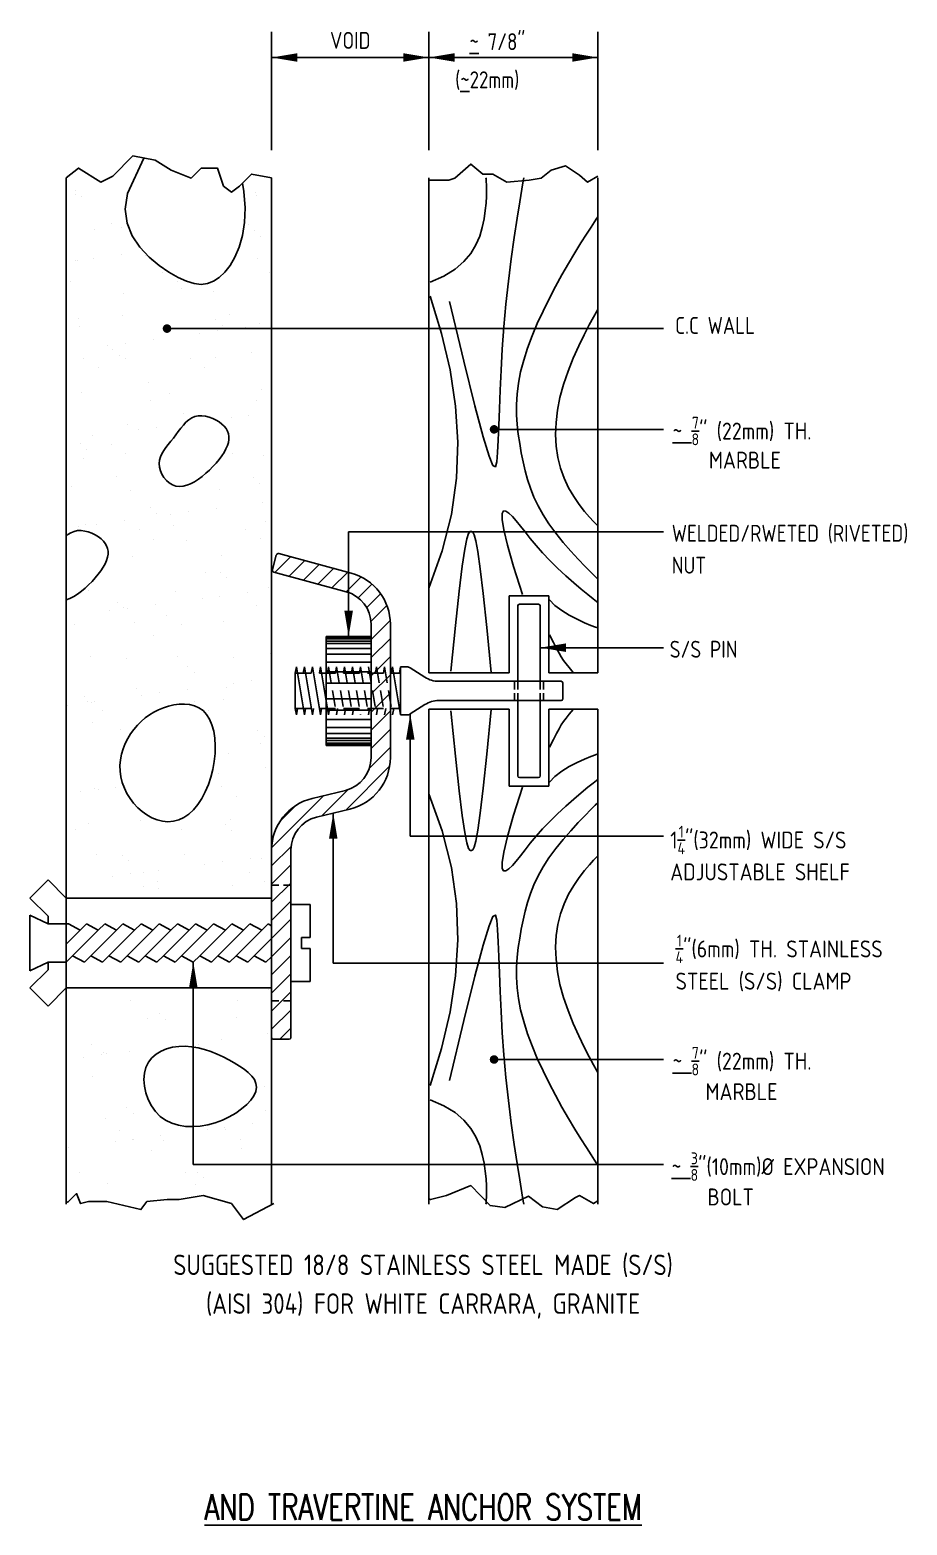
# Model space of a CAD drawing. Header units: inches. Extents: x 62745 to 64469, y 7520 to 8963.
# Drawn here: x 62955.8 to 63160.8, y 7894.1 to 8243.7 of the extents above; entities that cross this region are included whole.
import ezdxf
from ezdxf.enums import TextEntityAlignment as Align

# ---------------------------------------------------------------- set-up
doc = ezdxf.new("R2010")
doc.units = ezdxf.units.IN
doc.header["$MEASUREMENT"] = 0
doc.linetypes.add('HIDDEN', pattern=[0.375, 0.25, -0.125])
for name, color, linetype in [('2', 2, 'Continuous'), ('DIML', 1, 'Continuous'), ('ELEVATION', 2, 'Continuous'), ('HATCH', 253, 'Continuous'), ('miscllenious', 1, 'Continuous'), ('SECTION', 3, 'Continuous'), ('T3', 3, 'Continuous'), ('TETIL TEX', 4, 'Continuous'), ('TEXT3', 4, 'Continuous')]:
    doc.layers.add(name, color=color, linetype=linetype)
doc.styles.add('1', font='archquik.shx', dxfattribs={"height": 48})
doc.styles.add('ROMANS', font='simplex.shx', dxfattribs={"width": 0.75})

# ---------------------------------------------------------------- blocks, each defined once
blk = doc.blocks.new('*X1043')
at = {"color": 0}
for p, q in [((432.88, 901.94), (432.88, 901.94)), ((432.8, 900.95), (432.8, 900.95)), ((434.36, 900.59), (434.36, 900.59)), ((474.87, 901.63), (474.87, 901.63)), ((475.09, 900.73), (475.09, 900.73)), ((437.41, 892.9), (437.41, 892.9)), ((441.32, 894.21), (441.32, 894.21)), ((443.62, 893.44), (443.62, 893.44)), ((473.33, 893.94), (473.33, 893.94)), ((474.8, 892.59), (474.8, 892.59)), ((476.03, 891.2), (476.03, 891.2)), ((432.96, 885.53), (432.96, 885.53)), ((433.3, 885.53), (433.3, 885.53)), ((437.12, 886.08), (437.12, 886.08)), ((443.63, 886.93), (443.63, 886.93)), ((449.28, 886.92), (449.28, 886.92)), ((450.75, 885.57), (450.75, 885.57)), ((475.38, 886.21), (475.38, 886.21)), ((453.27, 882.8), (453.27, 882.8)), ((478.18, 882.85), (478.18, 882.85)), ((431.73, 880.61), (431.73, 880.61)), ((444.12, 878.03), (444.12, 878.03)), ((456.64, 880.65), (456.64, 880.65)), ((457.71, 879.19), (457.71, 879.19)), ((465.06, 878.3), (465.06, 878.3)), ((433.66, 872.17), (433.66, 872.17)), ((443.87, 872.87), (443.87, 872.87)), ((465.67, 871.89), (465.67, 871.89)), ((467.15, 870.54), (467.15, 870.54)), ((468.79, 872.92), (468.79, 872.92)), ((475.88, 870.8), (475.88, 870.8)), ((433.81, 870.12), (433.81, 870.12)), ((451, 867.19), (451, 867.19)), ((454.27, 870.02), (454.27, 870.02)), ((461.87, 868.62), (461.87, 868.62)), ((466.03, 869.17), (466.03, 869.17)), ((472.54, 870.03), (472.54, 870.03)), ((440.34, 865.79), (440.34, 865.79)), ((441.63, 864.87), (441.63, 864.87)), ((443.1, 863.52), (443.1, 863.52)), ((444.5, 866.33), (444.5, 866.33)), ((474.11, 864.16), (474.11, 864.16)), ((434.82, 862.72), (434.82, 862.72)), ((438.19, 860.57), (438.19, 860.57)), ((444.63, 862.62), (444.63, 862.62)), ((459.73, 862.77), (459.73, 862.77)), ((463.1, 860.62), (463.1, 860.62)), ((465.57, 862.88), (465.57, 862.88)), ((450.06, 857.14), (450.06, 857.14)), ((434.31, 854.7), (434.31, 854.7)), ((454.78, 854.6), (454.78, 854.6)), ((476.38, 855.38), (476.38, 855.38)), ((450.34, 852.84), (450.34, 852.84)), ((458.02, 849.85), (458.02, 849.85)), ((475.25, 852.88), (475.25, 852.88)), ((445.13, 847.2), (445.13, 847.2)), ((447.71, 846.04), (447.71, 846.04)), ((451.88, 846.59), (451.88, 846.59)), ((459.5, 848.5), (459.5, 848.5)), ((469.25, 848.88), (469.25, 848.88)), ((473.41, 849.43), (473.41, 849.43)), ((433.97, 842.82), (433.97, 842.82)), ((436.85, 844.61), (436.85, 844.61)), ((441.28, 842.69), (441.28, 842.69)), ((434.82, 839.29), (434.82, 839.29)), ((435.45, 841.47), (435.45, 841.47)), ((444.65, 840.54), (444.65, 840.54)), ((469.56, 840.59), (469.56, 840.59)), ((476.89, 839.97), (476.89, 839.97)), ((431.88, 832.76), (431.88, 832.76)), ((442.41, 835.1), (442.41, 835.1)), ((456.8, 832.8), (456.8, 832.8)), ((466.57, 832.05), (466.57, 832.05)), ((474.42, 834.82), (474.42, 834.82)), ((475.89, 833.47), (475.89, 833.47)), ((445.63, 831.79), (445.63, 831.79)), ((476.62, 829.14), (476.62, 829.14)), ((450.37, 827.8), (450.37, 827.8)), ((451.85, 826.45), (451.85, 826.45)), ((455.09, 826.3), (455.09, 826.3)), ((459.25, 826.85), (459.25, 826.85)), ((465.76, 827.71), (465.76, 827.71)), ((433.55, 823.47), (433.55, 823.47)), ((435.32, 823.87), (435.32, 823.87)), ((437.72, 824.02), (437.72, 824.02)), ((444.22, 824.87), (444.22, 824.87)), ((447.74, 822.66), (447.74, 822.66)), ((455.78, 823.77), (455.78, 823.77)), ((472.65, 822.7), (472.65, 822.7)), ((477.39, 824.55), (477.39, 824.55)), ((451.11, 820.51), (451.11, 820.51)), ((458.81, 820.07), (458.81, 820.07)), ((476.03, 820.55), (476.03, 820.55)), ((446.14, 816.37), (446.14, 816.37)), ((467.08, 816.64), (467.08, 816.64)), ((463.26, 812.77), (463.26, 812.77)), ((466.77, 812.77), (466.77, 812.77)), ((468.24, 811.42), (468.24, 811.42)), ((435.82, 808.46), (435.82, 808.46)), ((456.29, 808.36), (456.29, 808.36)), ((473.13, 807.96), (473.13, 807.96)), ((477.9, 809.14), (477.9, 809.14)), ((442.72, 805.75), (442.72, 805.75)), ((444.19, 804.4), (444.19, 804.4)), ((445.09, 804.27), (445.09, 804.27)), ((451.6, 805.13), (451.6, 805.13)), ((462.46, 806.56), (462.46, 806.56)), ((466.63, 807.11), (466.63, 807.11)), ((475.2, 805.05), (475.2, 805.05)), ((440.93, 803.72), (440.93, 803.72)), ((446.64, 800.96), (446.64, 800.96)), ((454.2, 802.63), (454.2, 802.63)), ((467.58, 801.22), (467.58, 801.22)), ((432.66, 800.43), (432.66, 800.43)), ((451.15, 798.02), (451.15, 798.02)), ((457.57, 800.48), (457.57, 800.48)), ((478.4, 793.72), (478.4, 793.72)), ((436.33, 793.04), (436.33, 793.04)), ((444.81, 792.69), (444.81, 792.69)), ((456.79, 792.94), (456.79, 792.94)), ((459.12, 790.73), (459.12, 790.73)), ((469.72, 792.74), (469.72, 792.74)), ((460.59, 789.38), (460.59, 789.38)), ((469.84, 786.82), (469.84, 786.82)), ((474, 787.37), (474, 787.37)), ((435.07, 783.71), (435.07, 783.71)), ((447.15, 785.54), (447.15, 785.54)), ((448.31, 783.98), (448.31, 783.98)), ((452.47, 784.53), (452.47, 784.53)), ((458.97, 785.39), (458.97, 785.39)), ((468.09, 785.81), (468.09, 785.81)), ((430.93, 781.7), (430.93, 781.7)), ((435.75, 782.55), (435.75, 782.55)), ((436.54, 782.36), (436.54, 782.36)), ((437.44, 782.55), (437.44, 782.55)), ((439.12, 780.4), (439.12, 780.4)), ((460.66, 782.59), (460.66, 782.59)), ((464.03, 780.44), (464.03, 780.44)), ((467.55, 783), (467.55, 783)), ((436.83, 777.63), (436.83, 777.63)), ((443.5, 775.98), (443.5, 775.98)), ((475.51, 775.7), (475.51, 775.7)), ((476.18, 772.71), (476.18, 772.71)), ((476.99, 774.35), (476.99, 774.35)), ((468.59, 770.39), (468.59, 770.39)), ((466.35, 765.64), (466.35, 765.64)), ((477.22, 767.08), (477.22, 767.08)), ((437.34, 762.21), (437.34, 762.21)), ((442.21, 762.51), (442.21, 762.51)), ((467.12, 762.56), (467.12, 762.56)), ((434.15, 761.41), (434.15, 761.41)), ((438.31, 761.95), (438.31, 761.95)), ((470.5, 760.41), (470.5, 760.41)), ((432.81, 752.58), (432.81, 752.58)), ((435.85, 753.93), (435.85, 753.93)), ((448.15, 754.71), (448.15, 754.71)), ((457.73, 752.63), (457.73, 752.63)), ((467.86, 753.66), (467.86, 753.66)), ((469.09, 754.98), (469.09, 754.98)), ((469.34, 752.31), (469.34, 752.31)), ((437.84, 746.8), (437.84, 746.8)), ((443.81, 746.64), (443.81, 746.64)), ((445.29, 745.28), (445.29, 745.28)), ((458.3, 746.7), (458.3, 746.7)), ((467.22, 745.05), (467.22, 745.05)), ((473.72, 745.9), (473.72, 745.9)), ((476.3, 745.93), (476.3, 745.93)), ((441.52, 741.66), (441.52, 741.66)), ((445.69, 742.21), (445.69, 742.21)), ((448.67, 742.48), (448.67, 742.48)), ((452.19, 743.07), (452.19, 743.07)), ((463.06, 744.5), (463.06, 744.5)), ((473.58, 742.53), (473.58, 742.53)), ((448.66, 739.3), (448.66, 739.3)), ((452.04, 740.33), (452.04, 740.33)), ((452.25, 738.91), (452.25, 738.91)), ((469.6, 739.57), (469.6, 739.57)), ((476.96, 740.38), (476.96, 740.38))]:
    blk.add_line(p, q, dxfattribs=at)
blk = doc.blocks.new('*X1044')
at = {"color": 0}
for p, q in [((478.08, 715.23), (478.08, 715.23)), ((445.74, 712.52), (445.74, 712.52)), ((470.65, 712.56), (470.65, 712.56)), ((449.66, 708.47), (449.66, 708.47)), ((452.56, 709.56), (452.56, 709.56)), ((454.03, 708.21), (454.03, 708.21)), ((470.61, 708.74), (470.61, 708.74)), ((460.44, 702.73), (460.44, 702.73)), ((466.94, 703.58), (466.94, 703.58)), ((477.81, 705.01), (477.81, 705.01)), ((434.74, 699.34), (434.74, 699.34)), ((436.68, 702.37), (436.68, 702.37)), ((438.9, 699.89), (438.9, 699.89)), ((439.35, 700.56), (439.35, 700.56)), ((440.05, 700.22), (440.05, 700.22)), ((445.41, 700.75), (445.41, 700.75)), ((456.27, 702.18), (456.27, 702.18)), ((460.99, 701.83), (460.99, 701.83)), ((461.59, 702.42), (461.59, 702.42)), ((436.94, 694.81), (436.94, 694.81)), ((477.11, 692.53), (477.11, 692.53)), ((444.91, 687.52), (444.91, 687.52)), ((446.38, 686.17), (446.38, 686.17)), ((477.39, 686.81), (477.39, 686.81)), ((439.86, 685.14), (439.86, 685.14)), ((443.14, 682.34), (443.14, 682.34)), ((463.65, 682.44), (463.65, 682.44)), ((467.81, 682.99), (467.81, 682.99)), ((468.05, 682.38), (468.05, 682.38)), ((474.32, 683.84), (474.32, 683.84)), ((442.12, 679.6), (442.12, 679.6)), ((446.28, 680.15), (446.28, 680.15)), ((446.51, 680.19), (446.51, 680.19)), ((452.78, 681.01), (452.78, 681.01)), ((453.34, 679.79), (453.34, 679.79)), ((471.43, 680.23), (471.43, 680.23)), ((431.25, 678.17), (431.25, 678.17)), ((450.67, 677.64), (450.67, 677.64)), ((471.61, 677.91), (471.61, 677.91)), ((433.74, 672.41), (433.74, 672.41)), ((458.66, 672.45), (458.66, 672.45)), ((461.3, 672.49), (461.3, 672.49)), ((440.36, 669.73), (440.36, 669.73)), ((460.82, 669.63), (460.82, 669.63)), ((462.78, 671.14), (462.78, 671.14)), ((437.25, 665.47), (437.25, 665.47))]:
    blk.add_line(p, q, dxfattribs=at)

msp = doc.modelspace()

# ---------------------------------------------------------------- linework, layer by layer
at = {"layer": '2'}
for p, q in [((63012.48281294, 8117.51258202), (63013.39599453, 8120.89135389)), ((63030.90105537, 8116.67819604), (63014.00913074, 8121.24358108)), ((63029.72696476, 8112.33406077), (63012.83504013, 8116.89944581)), ((63035.54730619, 8073.55072463), (63035.54730619, 8104.73182405)), ((63040.04730619, 8073.55072463), (63040.04730619, 8104.73182405)), ((63035.54730619, 8101.89127434), (63025.04730619, 8101.89127434)), ((63025.04730619, 8076.39127434), (63025.04730619, 8101.89127434)), ((63042.45345438, 8094.76627434), (63042.45345438, 8083.51627434)), ((63043.88790156, 8094.76627434), (63042.45345438, 8094.76627434)), ((63044.69903794, 8094.52804206), (63048.09612016, 8092.34420349)), ((63051.3406657, 8091.39127434), (63079.95345438, 8091.39127434)), ((63080.32845438, 8091.01627434), (63080.32845438, 8087.26627434)), ((63044.69903794, 8083.75450663), (63048.09612016, 8085.9383452)), ((63051.3406657, 8086.89127434), (63079.95345438, 8086.89127434)), ((63043.88790156, 8083.51627434), (63042.45345438, 8083.51627434)), ((63035.54730619, 8076.39127434), (63025.04730619, 8076.39127434)), ((63021.74745539, 8064.0049213), (63029.53357487, 8065.89884226)), ((63022.8110375, 8059.63241709), (63030.59715698, 8061.52633804)), ((63012.29730619, 8008.08123636), (63012.29730619, 8051.98053472)), ((63016.79730619, 8008.08123636), (63016.79730619, 8051.98053472)), ((63012.67230619, 8007.70623636), (63016.42230619, 8007.70623636))]:
    msp.add_line(p, q, dxfattribs=at)
for centre, radius, start, end in [((63013.87867623, 8120.76089938), 0.5, 74.8759926917, 164.8759926913), ((63012.96549464, 8117.38212751), 0.5, 164.8759926913, 254.8759926917), ((63027.67230619, 8104.73182405), 12.375, 0, 74.8759926917), ((63027.67230619, 8104.73182405), 7.875, 0, 74.8759926917), ((63043.88790156, 8093.26627434), 1.5, 57.2647737279, 90), ((63051.3406657, 8097.39127434), 6, 237.2647737279, 270), ((63079.95345438, 8091.01627434), 0.375, 0, 90), ((63051.3406657, 8080.89127434), 6, 90, 122.7352262721), ((63079.95345438, 8087.26627434), 0.375, 270, 0), ((63043.88790156, 8085.01627434), 1.5, 270, 302.7352262721), ((63027.67230619, 8073.55072463), 7.875, 283.671307132, 0), ((63027.67230619, 8073.55072463), 12.375, 283.671307132, 0), ((63024.67230619, 8051.98053472), 12.375, 103.671307132, 180), ((63024.67230619, 8051.98053472), 7.875, 103.671307132, 180), ((63012.67230619, 8008.08123636), 0.375, 180, 270), ((63016.42230619, 8008.08123636), 0.375, 270, 0)]:
    msp.add_arc(centre, radius, start, end, dxfattribs=at)
at = {"layer": 'DIML'}
for p, q in [((63012.29730619, 8215.57838987), (63012.29730619, 8243.24052186)), ((63049.0477065, 8215.57838987), (63049.0477065, 8243.24052186)), ((63088.54786917, 8215.57838987), (63088.54786917, 8243.24052186)), ((63012.29730619, 8237.24052186), (63088.54786917, 8237.24052186)), ((62987.85572827, 8173.8539979), (63103.86405715, 8173.8539979)), ((63064.28535199, 8150.29602895), (63103.86405715, 8150.29602895)), ((63030.29730619, 8101.89127434), (63030.29730619, 8126.37573697)), ((63030.29730619, 8126.37573697), (63103.86405715, 8126.37573697)), ((63075.07845438, 8099.25645314), (63103.86405715, 8099.25645314)), ((63044.69903794, 8083.75450663), (63044.69903794, 8055.17602914)), ((63026.70409724, 8060.57937757), (63026.70409724, 8025.49338962)), ((63044.69903794, 8055.17602914), (63103.86405715, 8055.17602914)), ((62993.995791, 8025.70623636), (62993.995791, 7978.43757083)), ((63026.70409724, 8025.49338962), (63103.86405715, 8025.49338962)), ((63064.28535199, 8002.97088428), (63103.86405715, 8002.97088428)), ((62993.995791, 7978.43757083), (63103.86405715, 7978.43757083))]:
    msp.add_line(p, q, dxfattribs=at)
for points in [[(63012.29730619, 8237.24052186, 0, 2, 0), (63018.29730619, 8237.24052186, 2, 2, 0)], [(63049.0477065, 8237.24052186, 0, 2, 0), (63043.0477065, 8237.24052186, 2, 2, 0)], [(63049.0477065, 8237.24052186, 0, 2, 0), (63055.0477065, 8237.24052186, 2, 2, 0)], [(63088.54786917, 8237.24052186, 0, 2, 0), (63082.54786917, 8237.24052186, 2, 2, 0)], [(63030.29730619, 8101.89127434, 0, 2, 0), (63030.29730619, 8107.89127434, 2, 2, 0)], [(63075.07845438, 8099.25645314, 0, 2, 0), (63081.07845438, 8099.25645314, 2, 2, 0)], [(63044.69903794, 8083.75450663, 0, 2, 0), (63044.69903794, 8077.75450663, 2, 2, 0)], [(63026.70409724, 8060.57937757, 0, 2, 0), (63026.70409724, 8054.57937757, 2, 2, 0)], [(62993.995791, 8025.70623636, 0, 2, 0), (62993.995791, 8019.70623636, 2, 2, 0)]]:
    msp.add_lwpolyline(points, format="xyseb", dxfattribs=at)
at = {"layer": 'DIML', "const_width": 1}
for points in [[(63063.78535199, 8150.29602895, 1), (63064.78535199, 8150.29602895, 1)], [(63063.78535199, 8002.97088428, 1), (63064.78535199, 8002.97088428, 1)]]:
    msp.add_lwpolyline(points, format="xyb", close=True, dxfattribs=at)
at = {"layer": 'ELEVATION'}
for p, q in [((63069.82845438, 8109.01627434), (63069.82845438, 8089.49663193)), ((63070.20345438, 8109.39127434), (63074.70345438, 8109.39127434)), ((63075.07845438, 8109.01627434), (63075.07845438, 8089.49663193)), ((63018.07845438, 8094.76627434), (63019.95345438, 8083.51627434)), ((63019.95345438, 8094.76627434), (63021.82845438, 8083.51627434)), ((63021.82845438, 8094.76627434), (63023.70345438, 8083.51627434)), ((63023.70345438, 8094.76627434), (63025.57845438, 8083.51627434)), ((63040.57845438, 8094.76627434), (63042.45345438, 8083.51627434)), ((63069.07845438, 8091.39127434), (63069.07845438, 8089.49663193)), ((63075.82845438, 8091.39127434), (63075.82845438, 8089.49663193)), ((63069.07845438, 8088.60414722), (63069.07845438, 8086.89127434)), ((63069.82845438, 8088.60414722), (63069.82845438, 8069.26627434)), ((63075.07845438, 8088.60414722), (63075.07845438, 8069.26627434)), ((63075.82845438, 8088.60414722), (63075.82845438, 8086.89127434)), ((63070.20345438, 8068.89127434), (63074.70345438, 8068.89127434)), ((63012.29730619, 8043.70623636), (63013.96920388, 8043.70623636)), ((63015.03703358, 8043.70623636), (63016.79730619, 8043.70623636))]:
    msp.add_line(p, q, dxfattribs=at)
at = {"layer": 'ELEVATION', "linetype": 'HIDDEN', "ltscale": 15}
for p, q in [((63018.07845438, 8094.76627434), (63017.82845438, 8093.26627434)), ((63019.95345438, 8094.76627434), (63019.70345438, 8093.26627434)), ((63021.82845438, 8094.76627434), (63021.57845438, 8093.26627434)), ((63023.70345438, 8094.76627434), (63023.45345438, 8093.26627434)), ((63025.57845438, 8094.76627434), (63025.32845438, 8093.26627434)), ((63025.57845438, 8094.76627434), (63027.45345438, 8083.51627434)), ((63027.45345438, 8094.76627434), (63027.20345438, 8093.26627434)), ((63027.45345438, 8094.76627434), (63029.32845438, 8083.51627434)), ((63029.32845438, 8094.76627434), (63029.07845438, 8093.26627434)), ((63029.32845438, 8094.76627434), (63031.20345438, 8083.51627434)), ((63031.20345438, 8094.76627434), (63030.95345438, 8093.26627434)), ((63031.20345438, 8094.76627434), (63033.07845438, 8083.51627434)), ((63033.07845438, 8094.76627434), (63032.82845438, 8093.26627434)), ((63033.07845438, 8094.76627434), (63034.95345438, 8083.51627434)), ((63034.95345438, 8094.76627434), (63036.82845438, 8083.51627434)), ((63036.82845438, 8094.76627434), (63036.57845438, 8093.26627434)), ((63036.82845438, 8094.76627434), (63038.70345438, 8083.51627434)), ((63038.45345438, 8093.26627434), (63038.70345438, 8094.76627434)), ((63038.70345438, 8094.76627434), (63040.57845438, 8083.51627434)), ((63040.57845438, 8094.76627434), (63040.32845438, 8093.26627434)), ((63042.45345438, 8094.76627434), (63042.20345438, 8093.26627434)), ((63017.82845438, 8085.01627434), (63018.07845438, 8083.51627434)), ((63018.32845438, 8085.01627434), (63018.07845438, 8083.51627434)), ((63020.20345438, 8085.01627434), (63019.95345438, 8083.51627434)), ((63022.07845438, 8085.01627434), (63021.82845438, 8083.51627434)), ((63023.95345438, 8085.01627434), (63023.70345438, 8083.51627434)), ((63025.82845438, 8085.01627434), (63025.57845438, 8083.51627434)), ((63027.70345438, 8085.01627434), (63027.45345438, 8083.51627434)), ((63029.57845438, 8085.01627434), (63029.32845438, 8083.51627434)), ((63031.45345438, 8085.01627434), (63031.20345438, 8083.51627434)), ((63035.20345438, 8085.01627434), (63034.95345438, 8083.51627434)), ((63036.82845438, 8083.51627434), (63037.07845438, 8085.01627434)), ((63038.95345438, 8085.01627434), (63038.70345438, 8083.51627434)), ((63040.82845438, 8085.01627434), (63040.57845438, 8083.51627434))]:
    msp.add_line(p, q, dxfattribs=at)
at = {"layer": 'ELEVATION', "color": 2}
for p, q in [((63012.29730619, 8016.70623636), (63013.96920388, 8016.70623636)), ((63015.03703358, 8016.70623636), (63016.79730619, 8016.70623636))]:
    msp.add_line(p, q, dxfattribs=at)
for points in [[(62982.46677723, 8213.74068862), (62978.60282123, 8205.43150674), (62978.08326729, 8201.79147999), (62978.52661448, 8198.48205924), (62979.73651704, 8195.5072763), (62981.51662923, 8192.87116296), (62983.67060528, 8190.57775102), (62986.00209946, 8188.6310723), (62988.314766, 8187.03515859), (62990.44890589, 8185.79336973), (62992.39140698, 8184.90637769), (62994.16580384, 8184.37418247), (62995.79563105, 8184.19678406), (62997.30442317, 8184.37418247), (62998.7157148, 8184.90637769), (63000.05304049, 8185.79336973), (63001.33993484, 8187.03515859), (63002.58513923, 8188.63241623), (63003.73822242, 8190.58850247), (63004.73395996, 8192.9074491), (63005.50712742, 8195.59328789), (63005.99250038, 8198.65005063), (63006.12485439, 8202.08176911), (63005.83896503, 8205.89247511), (63005.47954697, 8207.85164394)], [(62964.29730619, 8125.32819487), (62964.70106144, 8125.6804057), (62965.38944224, 8126.13269998), (62966.12854342, 8126.44937447), (62966.92293437, 8126.61376211), (62967.75707912, 8126.63568047), (62968.61041535, 8126.53156833), (62969.46238075, 8126.31786445), (62970.29241301, 8126.01100759), (62971.0799498, 8125.62743651), (62971.80442882, 8125.18358999), (62972.44528776, 8124.69590677)], [(62972.44528776, 8124.69590677), (62972.98516287, 8124.17785752), (62973.41948475, 8123.63104045), (62973.74688258, 8123.05408566), (62973.96598555, 8122.44562326), (62974.07542282, 8121.80428334), (62974.07382358, 8121.128696), (62973.95981701, 8120.41749136), (62973.73203228, 8119.66929951), (62973.39115481, 8118.88469124), (62972.94609492, 8118.0720001), (62972.40781918, 8117.24150028), (62971.78729415, 8116.40346604), (62971.09548641, 8115.56817157), (62970.3433625, 8114.7458911), (62969.541889, 8113.94689887), (62968.70203247, 8113.18146907), (62967.83430253, 8112.46124585), (62966.94738107, 8111.80335291), (62966.04949301, 8111.22628386), (62965.14886331, 8110.74853232), (62964.29730619, 8110.40611926)]]:
    msp.add_lwpolyline(points, dxfattribs=at)
for points in [[(63000.67604763, 8151.53144797), (63001.21592274, 8151.01339872), (63001.65024462, 8150.46658165), (63001.97764245, 8149.88962686), (63002.19674542, 8149.28116446), (63002.30618269, 8148.63982454), (63002.30458345, 8147.9642372), (63002.19057688, 8147.25303256), (63001.96279215, 8146.50484071), (63001.62191468, 8145.72023245), (63001.17685479, 8144.9075413), (63000.63857905, 8144.07704149), (63000.01805402, 8143.23900724), (62999.32624628, 8142.40371277), (62998.57412237, 8141.5814323), (62997.77264887, 8140.78244007), (62996.93279234, 8140.01701028), (62996.0650624, 8139.29678705), (62995.17814094, 8138.63889411), (62994.28025288, 8138.06182506), (62993.37962318, 8137.58407352), (62992.48447676, 8137.2241331), (62991.60303856, 8137.00049742), (62990.74353353, 8136.93166008), (62989.9141866, 8137.03611469), (62989.12447929, 8137.32447798), (62988.38891945, 8137.77585899), (62987.72327153, 8138.3614899), (62987.14329995, 8139.05260285), (62986.66476915, 8139.82043001), (62986.30344356, 8140.63620354), (62986.07508762, 8141.4711556), (62985.99546577, 8142.29651834), (62986.07394527, 8143.08968847), (62986.29430475, 8143.85272083), (62986.63392566, 8144.59383482), (62987.07018946, 8145.32124982), (62987.58047761, 8146.04318524), (62988.14217157, 8146.76786046), (62988.73265279, 8147.50349487), (62989.32930272, 8148.25830787), (62989.91487188, 8149.03526756), (62990.49358696, 8149.81633699), (62991.0750437, 8150.57822788), (62991.66883784, 8151.297652), (62992.28456513, 8151.95132109), (62992.93182131, 8152.5159469), (62993.62020211, 8152.96824118), (62994.35930329, 8153.28491567), (62995.15369424, 8153.44930331), (62995.98783899, 8153.47122167), (62996.84117522, 8153.36710953), (62997.69314062, 8153.15340565), (62998.52317288, 8152.84654879), (62999.31070967, 8152.46297772), (63000.0351887, 8152.01913119)], [(62980.09617945, 8080.16031605), (62979.34142818, 8079.11519906), (62978.66412827, 8078.00227218), (62978.0759317, 8076.83043975), (62977.58849045, 8075.60860608), (62977.21345652, 8074.34567549), (62976.9624819, 8073.05055232), (62976.84721857, 8071.73214088), (62976.87931852, 8070.39934551), (62977.06689244, 8069.06232626), (62977.4038859, 8067.73626615), (62977.88070314, 8066.43760396), (62978.48774842, 8065.18277845), (62979.21542599, 8063.98822837), (62980.05414013, 8062.87039249), (62980.99429508, 8061.84570958), (62982.0262951, 8060.9306184), (62983.13928787, 8060.14155771), (62984.31739469, 8059.49496629), (62985.54348029, 8059.0072829), (62986.8004094, 8058.69494631), (62988.07104674, 8058.57439529), (62989.33825705, 8058.66206861), (62990.58490504, 8058.97440505), (62991.79385544, 8059.52784337), (62992.94900109, 8060.33140206), (62994.03834731, 8061.36441851), (62995.05092751, 8062.59880982), (62995.97577514, 8064.0064931), (62996.80192361, 8065.55938545), (62997.51840636, 8067.22940397), (62998.11425681, 8068.98846577), (62998.57850838, 8070.80848795), (62998.90190804, 8072.66036021), (62999.08205684, 8074.51086253), (62999.11826936, 8076.32574751), (62999.00986019, 8078.07076772), (62998.75614392, 8079.71167575), (62998.35643513, 8081.21422417), (62997.8100484, 8082.54416557), (62997.11629832, 8083.66725254), (62996.27849771, 8084.55802782), (62995.31595231, 8085.22619486), (62994.25196612, 8085.69024727), (62993.10984311, 8085.96867866), (62991.91288728, 8086.07998265), (62990.68440261, 8086.04265284), (62989.44769307, 8085.87518285), (62988.22606266, 8085.5960663), (62987.03950254, 8085.221057), (62985.89475256, 8084.7549496), (62984.79523976, 8084.19979892), (62983.74439115, 8083.55765982), (62982.74563379, 8082.83058714), (62981.8023947, 8082.02063573), (62980.91810091, 8081.12986041)], [(63003.57773955, 8002.1681127), (63004.78315935, 8001.43074454), (63005.88368206, 8000.67724924), (63006.84972135, 7999.90225109), (63007.65169084, 7999.1003744), (63008.2600042, 7998.26624346), (63008.64507507, 7997.39448257), (63008.77731709, 7996.47971605), (63008.62714391, 7995.51656818), (63008.17550371, 7994.50503898), (63007.44548281, 7993.46663128), (63006.47070208, 7992.42822359), (63005.28478236, 7991.41669447), (63003.92134453, 7990.45892244), (63002.41400943, 7989.58178603), (63000.79639793, 7988.81216378), (62999.10213088, 7988.17693421), (62997.36370844, 7987.70006403), (62995.60914799, 7987.39387258), (62993.86534622, 7987.26776734), (62992.1591998, 7987.33115582), (62990.51760541, 7987.59344551), (62988.96745974, 7988.06404392), (62987.53565947, 7988.75235855), (62986.24910127, 7989.66779689), (62985.13176803, 7990.80968698), (62984.1959874, 7992.13703905), (62983.45117322, 7993.59878386), (62982.90673935, 7995.14385218), (62982.57209964, 7996.72117476), (62982.45666794, 7998.27968238), (62982.56985809, 7999.7683058), (62982.92108394, 8001.13597578), (62983.51325932, 8002.34035862), (62984.32329789, 8003.37406272), (62985.32161328, 8004.23843199), (62986.47861915, 8004.93481036), (62987.76472911, 8005.46454176), (62989.15035682, 8005.82897012), (62990.60591591, 8006.02943935), (62992.10182002, 8006.06729338), (62993.61162073, 8005.94678798), (62995.12142143, 8005.68382629), (62996.62046343, 8005.29722328), (62998.09798807, 8004.80579393), (62999.54323667, 8004.22835322), (63000.94545057, 8003.58371612), (63002.29387109, 8002.89069762)]]:
    msp.add_lwpolyline(points, close=True, dxfattribs=at)
at = {"layer": 'ELEVATION'}
for centre, start, end in [((63070.20345438, 8109.01627434), 90, 180), ((63074.70345438, 8109.01627434), 0, 90), ((63070.20345438, 8069.26627434), 180, 270), ((63074.70345438, 8069.26627434), 270, 0)]:
    msp.add_arc(centre, 0.375, start, end, dxfattribs=at)
at = {"layer": 'miscllenious'}
for p, q in [((63013.04352337, 8116.84309899), (63016.71318105, 8120.51275667)), ((63016.38347455, 8115.94040948), (63020.05313223, 8119.61006716)), ((63019.72342573, 8115.03771997), (63023.39308341, 8118.70737765)), ((63023.06337691, 8114.13503046), (63026.73303459, 8117.80468815)), ((63026.40332809, 8113.23234095), (63030.07298577, 8116.90199864)), ((63029.7432645, 8112.32963668), (63033.21151613, 8115.79788831)), ((63032.56152031, 8110.90525181), (63035.75705513, 8114.10078662)), ((63034.5199217, 8108.6210125), (63037.77603361, 8111.87712441)), ((63035.5206593, 8105.37910942), (63039.2482064, 8109.10665652)), ((63035.54730619, 8101.16311562), (63040.01463598, 8105.63044541)), ((63035.54730619, 8101.70377434), (63025.04730619, 8101.70377434)), ((63035.54730619, 8101.51627434), (63025.04730619, 8101.51627434)), ((63035.54730619, 8101.32877434), (63025.04730619, 8101.32877434)), ((63035.54730619, 8100.76627434), (63025.04730619, 8100.76627434)), ((63035.54730619, 8100.20377434), (63025.04730619, 8100.20377434)), ((63035.54730619, 8096.92047493), (63040.04730619, 8101.42047493)), ((63035.54730619, 8099.07877434), (63025.04730619, 8099.07877434)), ((63035.54730619, 8097.72877434), (63025.04730619, 8097.72877434)), ((63035.54730619, 8092.67783424), (63040.04730619, 8097.17783424)), ((63017.82845438, 8085.01627434), (63017.82845438, 8093.26627434)), ((63035.54730619, 8095.85377434), (63025.04730619, 8095.85377434)), ((63035.54730619, 8093.60377434), (63025.04730619, 8093.60377434)), ((63035.54730619, 8088.43519356), (63040.04730619, 8092.93519356)), ((63035.54730619, 8090.97877434), (63025.04730619, 8090.97877434)), ((63035.54730619, 8087.30377434), (63025.04730619, 8087.30377434)), ((63035.54730619, 8084.19255287), (63040.04730619, 8088.69255287)), ((63035.54730619, 8084.67877434), (63025.04730619, 8084.67877434)), ((63035.54730619, 8082.42877434), (63025.04730619, 8082.42877434)), ((63035.54730619, 8079.94991218), (63040.04730619, 8084.44991218)), ((63035.54730619, 8080.55377434), (63025.04730619, 8080.55377434)), ((63035.54730619, 8079.20377434), (63025.04730619, 8079.20377434)), ((63035.54730619, 8075.7072715), (63040.04730619, 8080.2072715)), ((63035.54730619, 8078.07877434), (63025.04730619, 8078.07877434)), ((63035.54730619, 8077.51627434), (63025.04730619, 8077.51627434)), ((63035.54730619, 8076.95377434), (63025.04730619, 8076.95377434)), ((63035.54730619, 8076.76627434), (63025.04730619, 8076.76627434)), ((63035.54730619, 8076.57877434), (63025.04730619, 8076.57877434)), ((63035.14322756, 8071.06055218), (63040.04730619, 8075.96463081)), ((63029.61202819, 8061.28671212), (63039.8862957, 8071.56097963)), ((63024.00568156, 8059.92300619), (63030.16247864, 8066.07980326)), ((63012.30686475, 8052.46683006), (63024.51915262, 8064.67911793)), ((63014.25005018, 8058.65265618), (63018.00018472, 8062.40279072)), ((63012.29730619, 8048.21463081), (63016.83524082, 8052.75256544)), ((63012.29730619, 8043.97199012), (63016.79730619, 8048.47199012)), ((63012.29730619, 8039.72934943), (63016.79730619, 8044.22934943)), ((63012.29730619, 8035.48670875), (63016.79730619, 8039.98670875)), ((63012.29730619, 8031.24406806), (63016.79730619, 8035.74406806)), ((62964.29730619, 8029.94887705), (62967.5546655, 8033.20623636)), ((62965.79730619, 8027.20623636), (62971.79730619, 8033.20623636)), ((62970.03994687, 8027.20623636), (62976.03994687, 8033.20623636)), ((62974.28258756, 8027.20623636), (62980.28258756, 8033.20623636)), ((62978.52522825, 8027.20623636), (62984.52522825, 8033.20623636)), ((62982.76786893, 8027.20623636), (62988.76786893, 8033.20623636)), ((62987.01050962, 8027.20623636), (62993.01050962, 8033.20623636)), ((62991.25315031, 8027.20623636), (62997.25315031, 8033.20623636)), ((62995.495791, 8027.20623636), (63001.495791, 8033.20623636)), ((62999.73843168, 8027.20623636), (63005.73843168, 8033.20623636)), ((63003.98107237, 8027.20623636), (63009.98107237, 8033.20623636)), ((63008.22371306, 8027.20623636), (63012.29730619, 8031.27982949)), ((63012.29730619, 8027.00142737), (63016.79730619, 8031.50142737)), ((63012.29730619, 8022.75878669), (63016.79730619, 8027.25878669)), ((63012.29730619, 8018.516146), (63016.79730619, 8023.016146)), ((63012.29730619, 8014.27350531), (63016.79730619, 8018.77350531)), ((63012.29730619, 8010.03086462), (63016.79730619, 8014.53086462)), ((63014.21531861, 8007.70623636), (63016.79730619, 8010.28822394))]:
    msp.add_line(p, q, dxfattribs=at)
at = {"layer": 'miscllenious', "linetype": 'HIDDEN', "ltscale": 15}
for p, q in [((63017.82845438, 8093.26627434), (63042.45345438, 8093.26627434)), ((63017.82845438, 8085.01627434), (63042.45345438, 8085.01627434))]:
    msp.add_line(p, q, dxfattribs=at)
at = {"layer": 'miscllenious'}
for points in [[(63012.29730619, 8209.14127434), (63007.61301612, 8209.98344109), (63004.79287032, 8207.16550544), (63002.91277782, 8205.75653761), (63001.03268533, 8207.16550544), (62999.62262655, 8211.39240891), (62995.86244156, 8211.39240891), (62993.51231534, 8209.0441292), (62988.81209117, 8210.92275297), (62985.05190618, 8213.27103268), (62979.88164828, 8214.21034456), (62975.18140998, 8209.51378515), (62972.3612783, 8208.10481732), (62967.1910204, 8211.39240891), (62964.29730619, 8209.14127434)], [(63049.0477065, 8208.57447326), (63053.67528933, 8208.57447326), (63055.08536224, 8209.0441292), (63058.84554723, 8212.33172079), (63061.66569303, 8209.98344109), (63064.01580512, 8209.98344109), (63067.30597052, 8208.10481732), (63072.47622842, 8208.57447326), (63075.2963601, 8209.0441292), (63077.64648631, 8210.92275297), (63081.00638106, 8211.90205937), (63084.26568751, 8209.76480871), (63086.10689548, 8208.10481732), (63088.54786917, 8209.49856828)], [(63049.35679068, 8184.74594523), (63052.56110662, 8186.124188), (63055.16450244, 8187.72718038), (63057.23453706, 8189.50961726), (63058.83876939, 8191.42619354), (63060.04475834, 8193.43160411), (63060.92006282, 8195.48054385), (63061.53224174, 8197.52770767), (63061.94885401, 8199.52779045), (63062.22972564, 8201.43694089), (63062.40375103, 8203.21712296), (63062.49209168, 8204.83175442), (63062.51590908, 8206.24425303), (63062.49636474, 8207.41803656), (63062.45462015, 8208.31652278), (63062.41183681, 8208.90312945), (63062.38917621, 8209.14127434)], [(63053.90814822, 8180.19770427), (63057.24663289, 8166.21217622), (63059.82211749, 8155.81077766), (63061.73919965, 8148.56947745), (63063.10247697, 8144.06424446), (63064.01654707, 8141.87104754), (63064.58600758, 8141.56585555), (63064.91545609, 8142.72463736), (63065.10949024, 8144.92336182), (63065.25848478, 8147.79751609), (63065.39592303, 8151.22066053), (63065.54106548, 8155.1258738), (63065.71317258, 8159.44623457), (63065.93150481, 8164.11482149), (63066.21532264, 8169.06471322), (63066.58388654, 8174.22898843), (63067.05645698, 8179.54072578), (63067.64123116, 8184.91313786), (63068.30215315, 8190.17997299), (63068.99210379, 8195.15511343), (63069.66396388, 8199.65244144), (63070.27061423, 8203.48583928), (63070.76493566, 8206.46918921), (63071.09980898, 8208.41637347), (63071.22811501, 8209.14127434)], [(63088.54786917, 8115.30413473), (63087.94297685, 8115.88432155), (63086.91161612, 8116.89375897), (63085.54891344, 8118.26469573), (63083.94999528, 8119.92938058), (63082.20998812, 8121.82006228), (63080.42401842, 8123.86898957), (63078.68721265, 8126.00841121), (63077.09469728, 8128.17057595), (63075.72144793, 8130.30075169), (63074.56183682, 8132.39628293), (63073.5900853, 8134.46753331), (63072.78041475, 8136.5248665), (63072.10704653, 8138.57864612), (63071.544202, 8140.63923584), (63071.06610254, 8142.7169993), (63070.6469695, 8144.82230015), (63070.2691727, 8146.96515664), (63069.94767574, 8149.15420548), (63069.7055907, 8151.39773797), (63069.56602962, 8153.70404542), (63069.55210458, 8156.08141914), (63069.68692762, 8158.53815042), (63069.9936108, 8161.08253059), (63070.4952662, 8163.72285094), (63071.20690673, 8166.46182598), (63072.11114886, 8169.27986303), (63073.1825099, 8172.15179261), (63074.39550718, 8175.05244522), (63075.72465802, 8177.9566514), (63077.14447975, 8180.83924164), (63078.62948969, 8183.67504647), (63080.15420516, 8186.43889641), (63081.68889439, 8189.09984139), (63083.18682922, 8191.60380909), (63084.59703239, 8193.89094661), (63085.86852663, 8195.90140104), (63086.95033469, 8197.57531949), (63087.79147931, 8198.85284904), (63088.34098322, 8199.6741368), (63088.54786917, 8199.97932987)], [(63049.05338408, 8113.18658151), (63052.17769004, 8121.86381905), (63054.30638958, 8130.4131373), (63055.49637445, 8138.87717604), (63055.80453642, 8147.29857502), (63055.28776726, 8155.719974), (63054.00295874, 8164.18401274), (63052.00700262, 8172.73333099), (63049.35679068, 8181.41056852)], [(63088.54786917, 8178.37362493), (63088.20478435, 8177.78118624), (63087.49833878, 8176.52388811), (63086.51565971, 8174.70483225), (63085.34387438, 8172.42712036), (63084.07011004, 8169.79385417), (63082.78149393, 8166.90813536), (63081.56515332, 8163.87306567), (63080.50821543, 8160.79174679), (63079.68294064, 8157.75172545), (63079.10212177, 8154.77832836), (63078.76368474, 8151.88132726), (63078.66555548, 8149.07049389), (63078.80565994, 8146.35559998), (63079.18192403, 8143.74641726), (63079.79227369, 8141.25271746), (63080.63463485, 8138.88427232), (63081.69339989, 8136.65494417), (63082.89882696, 8134.59495783), (63084.16764064, 8132.73862869), (63085.41656554, 8131.12027216), (63086.56232625, 8129.77420365), (63087.52164736, 8128.73473858), (63088.21125347, 8128.03619234), (63088.54786917, 8127.71288034)], [(63070.89977961, 8111.67050119), (63068.8526894, 8118.21824295), (63067.43732656, 8123.20341224), (63066.57428092, 8126.81166961), (63066.18414236, 8129.22867562), (63066.18750072, 8130.64009082), (63066.50494588, 8131.23157578), (63067.05706768, 8131.18879105), (63067.76445598, 8130.69739719), (63068.56296046, 8129.91714526), (63069.44947, 8128.90414841), (63070.43613332, 8127.68861027), (63071.53509912, 8126.3007345), (63072.75851609, 8124.77072475), (63074.11853296, 8123.12878465), (63075.62729841, 8121.40511787), (63077.29696117, 8119.62992805), (63079.12139543, 8117.83852648), (63081.02137743, 8116.08665507), (63082.89940891, 8114.43516337), (63084.65799159, 8112.94490093), (63086.19962723, 8111.67671731), (63087.42681754, 8110.69146206), (63088.24206428, 8110.04998473), (63088.54786917, 8109.81313487)], [(63054.21155482, 8093.78062921), (63055.25383309, 8104.42182751), (63056.12099012, 8112.4770868), (63056.83702735, 8118.30262894), (63057.42594623, 8122.25467574), (63057.91174822, 8124.68944905), (63058.31843476, 8125.96317071), (63058.6700073, 8126.43206255), (63058.9904673, 8126.45234641), (63059.30440881, 8126.26357628), (63059.63879621, 8125.63863477), (63060.02118652, 8124.23373663), (63060.47913673, 8121.70509662), (63061.04020383, 8117.70892951), (63061.73194483, 8111.90145006), (63062.58191671, 8103.93887302), (63063.61767649, 8093.47741315)], [(63088.54786917, 8103.86298688), (63087.9869009, 8104.06229741), (63086.89307822, 8104.47750209), (63085.41160584, 8105.08994252), (63083.68768846, 8105.88096031), (63081.86653077, 8106.83189705), (63080.09333748, 8107.92409433), (63078.5133133, 8109.13889377), (63077.27166292, 8110.45763694)], [(63082.73332643, 8093.47741315), (63081.82660495, 8094.5890081), (63081.11189508, 8095.49095829), (63080.52519294, 8096.28631055), (63080.00249468, 8097.07811167), (63079.47979641, 8097.96940848), (63078.89309428, 8099.06324778), (63078.1783844, 8100.46267638), (63077.27166292, 8102.27074111)], [(63054.21155482, 8084.50191948), (63055.25383309, 8073.86072118), (63056.12099012, 8065.80546188), (63056.83702735, 8059.97991975), (63057.42594623, 8056.02787295), (63057.91174822, 8053.59309963), (63058.31843476, 8052.31937797), (63058.6700073, 8051.85048613), (63058.9904673, 8051.83020227), (63059.30440881, 8052.0189724), (63059.63879621, 8052.64391392), (63060.02118652, 8054.04881206), (63060.47913673, 8056.57745206), (63061.04020383, 8060.57361917), (63061.73194483, 8066.38109863), (63062.58191671, 8074.34367567), (63063.61767649, 8084.80513554)], [(63082.73332643, 8084.80513554), (63081.82660495, 8083.69354059), (63081.11189508, 8082.79159039), (63080.52519294, 8081.99623814), (63080.00249468, 8081.20443702), (63079.47979641, 8080.31314021), (63078.89309428, 8079.21930091), (63078.1783844, 8077.8198723), (63077.27166292, 8076.01180758)], [(63088.54786917, 8074.4195618), (63087.9869009, 8074.22025128), (63086.89307822, 8073.8050466), (63085.41160584, 8073.19260616), (63083.68768846, 8072.40158838), (63081.86653077, 8071.45065164), (63080.09333748, 8070.35845435), (63078.5133133, 8069.14365492), (63077.27166292, 8067.82491175)], [(63070.89977961, 8066.61204749), (63068.8526894, 8060.06430573), (63067.43732656, 8055.07913645), (63066.57428092, 8051.47087908), (63066.18414236, 8049.05387307), (63066.18750072, 8047.64245787), (63066.50494588, 8047.05097291), (63067.05706768, 8047.09375764), (63067.76445598, 8047.5851515), (63068.56296046, 8048.36540343), (63069.44947, 8049.37840028), (63070.43613332, 8050.59393842), (63071.53509912, 8051.98181419), (63072.75851609, 8053.51182394), (63074.11853296, 8055.15376403), (63075.62729841, 8056.87743082), (63077.29696117, 8058.65262064), (63079.12139543, 8060.44402221), (63081.02137743, 8062.19589362), (63082.89940891, 8063.84738532), (63084.65799159, 8065.33764776), (63086.19962723, 8066.60583138), (63087.42681754, 8067.59108663), (63088.24206428, 8068.23256396), (63088.54786917, 8068.46941382)], [(63049.05338408, 8065.09596717), (63052.17769004, 8056.41872964), (63054.30638958, 8047.86941138), (63055.49637445, 8039.40537265), (63055.80453642, 8030.98397367), (63055.28776726, 8022.56257469), (63054.00295874, 8014.09853595), (63052.00700262, 8005.54921769), (63049.35679068, 7996.87198016)], [(63088.54786917, 8062.97841396), (63087.94297685, 8062.39822713), (63086.91161612, 8061.38878971), (63085.54891344, 8060.01785295), (63083.94999528, 8058.3531681), (63082.20998812, 8056.46248641), (63080.42401842, 8054.41355911), (63078.68721265, 8052.27413747), (63077.09469728, 8050.11197274), (63075.72144793, 8047.981797), (63074.56183682, 8045.88626576), (63073.5900853, 8043.81501537), (63072.78041475, 8041.75768219), (63072.10704653, 8039.70390257), (63071.544202, 8037.64331285), (63071.06610254, 8035.56554939), (63070.6469695, 8033.46024854), (63070.2691727, 8031.31739204), (63069.94767574, 8029.12834321), (63069.7055907, 8026.88481071), (63069.56602962, 8024.57850327), (63069.55210458, 8022.20112955), (63069.68692762, 8019.74439827), (63069.9936108, 8017.2000181), (63070.4952662, 8014.55969775), (63071.20690673, 8011.82072271), (63072.11114886, 8009.00268565), (63073.1825099, 8006.13075608), (63074.39550718, 8003.23010346), (63075.72465802, 8000.32589729), (63077.14447975, 7997.44330705), (63078.62948969, 7994.60750221), (63080.15420516, 7991.84365228), (63081.68889439, 7989.1827073), (63083.18682922, 7986.67873959), (63084.59703239, 7984.39160207), (63085.86852663, 7982.38114764), (63086.95033469, 7980.7072292), (63087.79147931, 7979.42969965), (63088.34098322, 7978.60841188), (63088.54786917, 7978.30321881)], [(63088.54786917, 7999.90892376), (63088.20478435, 8000.50136244), (63087.49833878, 8001.75866057), (63086.51565971, 8003.57771644), (63085.34387438, 8005.85542832), (63084.07011004, 8008.48869452), (63082.78149393, 8011.37441332), (63081.56515332, 8014.40948302), (63080.50821543, 8017.49080189), (63079.68294064, 8020.53082324), (63079.10212177, 8023.50422033), (63078.76368474, 8026.40122142), (63078.66555548, 8029.21205479), (63078.80565994, 8031.92694871), (63079.18192403, 8034.53613143), (63079.79227369, 8037.02983123), (63080.63463485, 8039.39827637), (63081.69339989, 8041.62760451), (63082.89882696, 8043.68759086), (63084.16764064, 8045.54392), (63085.41656554, 8047.16227653), (63086.56232625, 8048.50834503), (63087.52164736, 8049.54781011), (63088.21125347, 8050.24635635), (63088.54786917, 8050.56966834)], [(63053.90814822, 7998.08484442), (63057.24663289, 8012.07037247), (63059.82211749, 8022.47177103), (63061.73919965, 8029.71307123), (63063.10247697, 8034.21830423), (63064.01654707, 8036.41150115), (63064.58600758, 8036.71669313), (63064.91545609, 8035.55791133), (63065.10949024, 8033.35918687), (63065.25848478, 8030.4850326), (63065.39592303, 8027.06188816), (63065.54106548, 8023.15667489), (63065.71317258, 8018.83631412), (63065.93150481, 8014.1677272), (63066.21532264, 8009.21783546), (63066.58388654, 8004.05356025), (63067.05645698, 7998.74182291), (63067.64123116, 7993.36941083), (63068.30215315, 7988.1025757), (63068.99210379, 7983.12743526), (63069.66396388, 7978.63010725), (63070.27061423, 7974.79670941), (63070.76493566, 7971.81335948), (63071.09980898, 7969.86617521), (63071.22811501, 7969.14127434)], [(63049.35679068, 7993.53660346), (63052.56110662, 7992.15836069), (63055.16450244, 7990.55536831), (63057.23453706, 7988.77293142), (63058.83876939, 7986.85635515), (63060.04475834, 7984.85094458), (63060.92006282, 7982.80200484), (63061.53224174, 7980.75484102), (63061.94885401, 7978.75475824), (63062.22972564, 7976.84560779), (63062.40375103, 7975.06542572), (63062.49209168, 7973.45079427), (63062.51590908, 7972.03829566), (63062.49636474, 7970.86451212), (63062.45462015, 7969.96602591), (63062.41183681, 7969.37941923), (63062.38917621, 7969.14127434)], [(62964.29730619, 7969.56441717), (62964.72551226, 7969.70592944), (62966.71801948, 7971.62902218), (62967.65807279, 7969.28074247), (62969.53816529, 7969.75039841), (62973.76836987, 7969.75039841), (62981.75875944, 7967.87177465), (62983.16883235, 7969.75039841), (62987.86907065, 7970.22005436), (62990.68920233, 7970.22005436), (62996.32947982, 7971.15936624), (63002.90981061, 7969.28074247), (63005.72994229, 7965.52349494), (63012.78029268, 7969.28074247)], [(63049.0477065, 7970.37769482), (63049.44211754, 7970.22005436), (63053.20230253, 7971.15936624), (63058.84258002, 7973.50764595), (63063.3508966, 7968.82490709), (63066.83296959, 7968.34143059), (63072.30742264, 7970.98253599), (63075.63761707, 7968.52301089), (63079.05357788, 7967.87177465), (63083.28378246, 7970.6897103), (63084.22383578, 7971.15936624), (63087.51400118, 7969.28074247), (63088.54786917, 7969.92640518)]]:
    msp.add_lwpolyline(points, dxfattribs=at)
at = {"layer": 'SECTION', "color": 6}
for p, q in [((62964.29730619, 8209.14127434), (62964.29730619, 7969.14127434)), ((63012.29730619, 8209.14127434), (63012.29730619, 7969.14127434)), ((63049.0477065, 8209.14127434), (63049.0477065, 8093.39127434)), ((63088.54786917, 8209.14127434), (63088.54786917, 8093.39127434)), ((63067.82845438, 8111.39127434), (63067.82845438, 8093.39127434)), ((63067.82845438, 8111.39127434), (63077.07845438, 8111.39127434)), ((63077.07845438, 8111.39127434), (63077.07845438, 8093.39127434)), ((63049.0477065, 8093.39127434), (63067.82845438, 8093.39127434)), ((63077.07845438, 8093.39127434), (63088.54786917, 8093.39127434)), ((63049.0477065, 7969.14127434), (63049.0477065, 8084.89127434)), ((63049.0477065, 8084.89127434), (63067.82845438, 8084.89127434)), ((63067.82845438, 8066.89127434), (63067.82845438, 8084.89127434)), ((63077.07845438, 8084.89127434), (63088.54786917, 8084.89127434)), ((63077.07845438, 8066.89127434), (63077.07845438, 8084.89127434)), ((63088.54786917, 7969.14127434), (63088.54786917, 8084.89127434)), ((63067.82845438, 8066.89127434), (63077.07845438, 8066.89127434))]:
    msp.add_line(p, q, dxfattribs=at)
at = {"layer": 'SECTION', "color": 2}
for p, q in [((62955.81202481, 8040.70623636), (62960.0546655, 8044.94887705)), ((62964.29730619, 8040.70623636), (62960.0546655, 8044.94887705)), ((62960.0546655, 8036.46359568), (62955.81202481, 8040.70623636)), ((62964.29730619, 8040.70623636), (63012.29730619, 8040.70623636)), ((63016.79730619, 8039.20623636), (63021.29730619, 8039.20623636)), ((63021.29730619, 8031.45623636), (63021.29730619, 8039.20623636)), ((62955.81202481, 8023.70623636), (62955.81202481, 8036.70623636)), ((62955.81202481, 8036.70623636), (62960.0546655, 8034.70623636)), ((62960.0546655, 8034.70623636), (62960.0546655, 8036.46359568)), ((62964.81202481, 8034.70623636), (62960.0546655, 8034.70623636)), ((62964.29730619, 8025.70623636), (62964.29730619, 8034.70623636)), ((62964.81202481, 8034.70623636), (62967.5546655, 8033.20623636)), ((62967.5546655, 8033.20623636), (62969.0546655, 8034.70623636)), ((62969.0546655, 8034.70623636), (62971.79730619, 8033.20623636)), ((62971.79730619, 8033.20623636), (62973.29730619, 8034.70623636)), ((62973.29730619, 8034.70623636), (62976.03994687, 8033.20623636)), ((62976.03994687, 8033.20623636), (62977.53994687, 8034.70623636)), ((62977.53994687, 8034.70623636), (62980.28258756, 8033.20623636)), ((62980.28258756, 8033.20623636), (62981.78258756, 8034.70623636)), ((62981.78258756, 8034.70623636), (62984.52522825, 8033.20623636)), ((62984.52522825, 8033.20623636), (62986.02522825, 8034.70623636)), ((62986.02522825, 8034.70623636), (62988.76786893, 8033.20623636)), ((62988.76786893, 8033.20623636), (62990.26786893, 8034.70623636)), ((62990.26786893, 8034.70623636), (62993.01050962, 8033.20623636)), ((62993.01050962, 8033.20623636), (62994.51050962, 8034.70623636)), ((62994.51050962, 8034.70623636), (62997.25315031, 8033.20623636)), ((62997.25315031, 8033.20623636), (62998.75315031, 8034.70623636)), ((62998.75315031, 8034.70623636), (63001.495791, 8033.20623636)), ((63001.495791, 8033.20623636), (63002.995791, 8034.70623636)), ((63002.995791, 8034.70623636), (63005.73843168, 8033.20623636)), ((63005.73843168, 8033.20623636), (63007.23843168, 8034.70623636)), ((63007.23843168, 8034.70623636), (63009.98107237, 8033.20623636)), ((63009.98107237, 8033.20623636), (63011.48107237, 8034.70623636)), ((63011.48107237, 8034.70623636), (63012.29730619, 8034.25982327)), ((63019.29730619, 8028.95623636), (63019.29730619, 8031.45623636)), ((63019.29730619, 8031.45623636), (63021.29730619, 8031.45623636)), ((62964.29730619, 8025.70623636), (62965.79730619, 8027.20623636)), ((62965.79730619, 8027.20623636), (62968.53994687, 8025.70623636)), ((62968.53994687, 8025.70623636), (62970.03994687, 8027.20623636)), ((62970.03994687, 8027.20623636), (62972.78258756, 8025.70623636)), ((62972.78258756, 8025.70623636), (62974.28258756, 8027.20623636)), ((62974.28258756, 8027.20623636), (62977.02522825, 8025.70623636)), ((62977.02522825, 8025.70623636), (62978.52522825, 8027.20623636)), ((62978.52522825, 8027.20623636), (62981.26786893, 8025.70623636)), ((62981.26786893, 8025.70623636), (62982.76786893, 8027.20623636)), ((62982.76786893, 8027.20623636), (62985.51050962, 8025.70623636)), ((62985.51050962, 8025.70623636), (62987.01050962, 8027.20623636)), ((62987.01050962, 8027.20623636), (62989.75315031, 8025.70623636)), ((62989.75315031, 8025.70623636), (62991.25315031, 8027.20623636)), ((62991.25315031, 8027.20623636), (62993.995791, 8025.70623636)), ((62993.995791, 8025.70623636), (62995.495791, 8027.20623636)), ((62995.495791, 8027.20623636), (62998.23843168, 8025.70623636)), ((62998.23843168, 8025.70623636), (62999.73843168, 8027.20623636)), ((62999.73843168, 8027.20623636), (63002.48107237, 8025.70623636)), ((63002.48107237, 8025.70623636), (63003.98107237, 8027.20623636)), ((63003.98107237, 8027.20623636), (63006.72371306, 8025.70623636)), ((63006.72371306, 8025.70623636), (63008.22371306, 8027.20623636)), ((63008.22371306, 8027.20623636), (63010.96635374, 8025.70623636)), ((63010.96635374, 8025.70623636), (63012.29730619, 8027.00142737)), ((63019.29730619, 8028.95623636), (63021.29730619, 8028.95623636)), ((63021.29730619, 8021.20623636), (63021.29730619, 8028.95623636)), ((62955.81202481, 8023.70623636), (62960.0546655, 8025.70623636)), ((62960.0546655, 8023.94887705), (62955.81202481, 8019.70623636)), ((62960.0546655, 8023.94887705), (62960.0546655, 8025.70623636)), ((62964.29730619, 8025.70623636), (62960.0546655, 8025.70623636)), ((62955.81202481, 8019.70623636), (62960.0546655, 8015.46359568)), ((62964.29730619, 8019.70623636), (62960.0546655, 8015.46359568)), ((62964.29730619, 8019.70623636), (63012.29730619, 8019.70623636)), ((63016.79730619, 8021.20623636), (63021.29730619, 8021.20623636))]:
    msp.add_line(p, q, dxfattribs=at)
at = {"layer": 'TEXT3', "const_width": 1}
msp.add_lwpolyline([(62987.35572827, 8173.8539979, 1), (62988.35572827, 8173.8539979, 1)], format="xyb", close=True, dxfattribs=at)

# ---------------------------------------------------------------- block references
at = {"layer": 'ELEVATION', "color": 2}
msp.add_blockref('*X1044', (62533.5814715, 7304.14101783), dxfattribs=at)
at = {"layer": 'HATCH', "color": 2}
msp.add_blockref('*X1043', (62533.5814715, 7304.14101783), dxfattribs=at)

# ---------------------------------------------------------------- texts
at = {"layer": 'T3', "style": '1', "width": 0.95}
for s, height, p in [('VOID', 3.96, (63030.67250634, 8241.24642371)), ('SUGGESTED 18/8 STAINLESS STEEL MADE (S/S)', 4.8, (63047.68489069, 7954.97626186)), ('(AISI 304) FOR WHITE CARRARA, GRANITE', 4.8, (63047.68489069, 7945.58970275))]:
    msp.add_text(s, height=height, dxfattribs=at).set_placement(p, align=Align.MIDDLE)
for s, p in [('%%U~%%U 7/8"', (63058.5417447, 8238.95910863)), ('(%%U~%%U22mm)', (63055.1935671, 8230.04702543)), ('C.C WALL', (63106.60264604, 8172.61470896)), ('WELDED/RWETED (RIVETED)', (63105.80761575, 8124.02376245)), ('NUT', (63105.80761575, 8116.54924565)), ('S/S PIN', (63105.33060385, 8096.90447862))]:
    msp.add_text(s, height=3.96, dxfattribs=at).set_placement(p)
at = {"layer": 'T3', "char_height": 3.96, "attachment_point": 4, "style": '1'}
for s, insert in [('\\A1;{\\L~} {\\H0.7x;\\S7/8;}" (22mm) TH.', (63105.9788058, 8149.90509257)), ('\\A1;MARBLE', (63114.488331, 8143.09568297)), ('\\A1;1{\\H0.7x;\\S1/4;}"(32mm) WIDE S/S', (63105.45555251, 8054.28738927)), ('\\A1;ADJUSTABLE SHELF', (63105.45555251, 8046.81621087)), ('\\A1;{\\H0.7x;\\S1/4;}"(6mm) TH. STAINLESS', (63106.69744848, 8028.81894087)), ('\\A1;STEEL (S/S) CLAMP', (63106.69744848, 8021.09013687)), ('\\A1;{\\L~} {\\H0.7x;\\S7/8;}" (22mm) TH.', (63105.9788058, 8002.5799479)), ('\\A1;MARBLE', (63113.69330071, 7995.4455555)), ('\\A1;{\\L~} {\\H0.7x;\\S3/8;}"(10mm)%%C EXPANSION', (63105.75158509, 7977.92117926)), ('\\A1;BOLT', (63114.15050029, 7970.82994126))]:
    msp.add_mtext(s, dxfattribs=dict(at, insert=insert))
at = {"layer": 'TETIL TEX', "style": 'ROMANS', "width": 0.75}
msp.add_text('%%UAND TRAVERTINE ANCHOR SYSTEM', height=6, dxfattribs=at).set_placement((63047.68489069, 7898.31274974), align=Align.MIDDLE)

doc.saveas('drawing.dxf')
